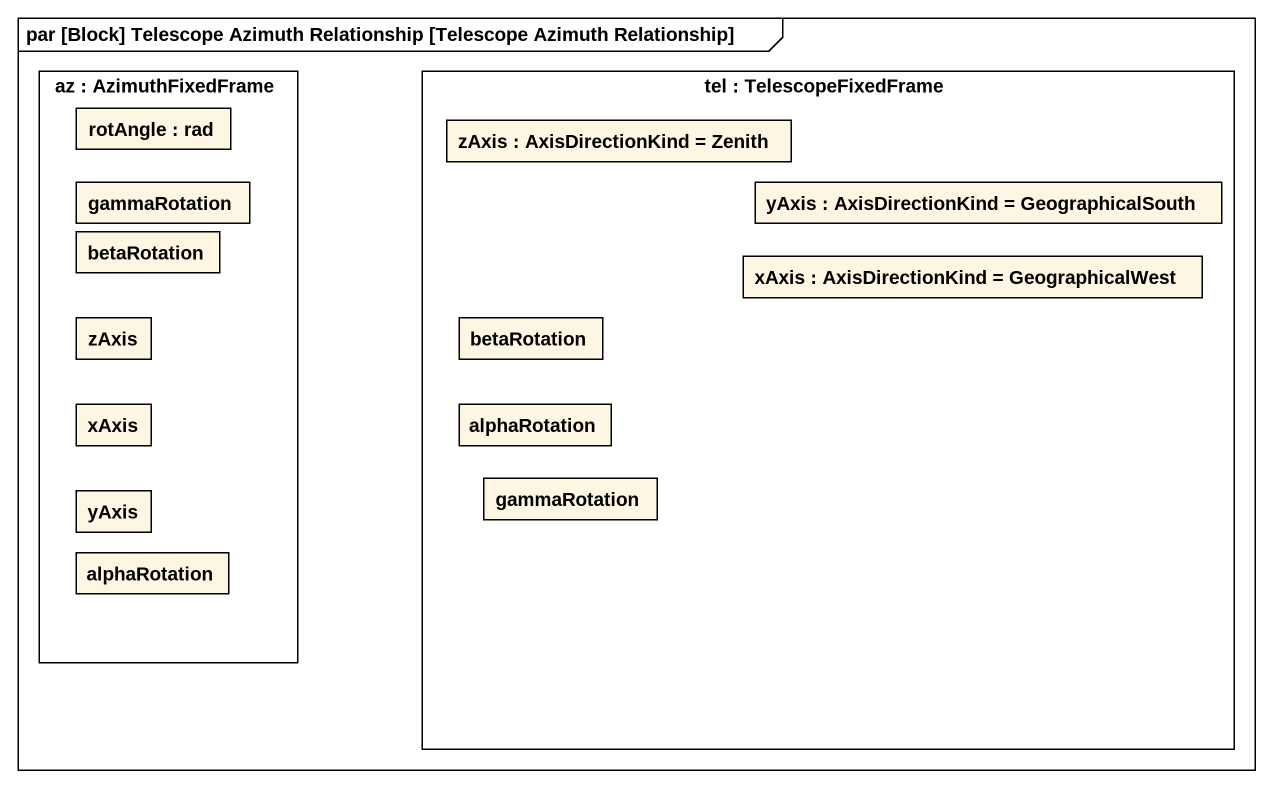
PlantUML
@startuml
mainframe par [Block] Telescope Azimuth Relationship [Telescope Azimuth Relationship]
rectangle "az : AzimuthFixedFrame" as az {
  rectangle gammaRotation
  rectangle "rotAngle : rad" as rotAngle
  rectangle betaRotation
  rectangle "zAxis" as zAxis_2
  rectangle "xAxis" as xAxis_2
  rectangle "yAxis" as yAxis_2
  rectangle "alphaRotation" as alphaRotation_2
}
rectangle "tel : TelescopeFixedFrame" as tel {
  rectangle "zAxis : AxisDirectionKind = Zenith" as zAxis
  rectangle "yAxis : AxisDirectionKind = GeographicalSouth" as yAxis
  rectangle "xAxis : AxisDirectionKind = GeographicalWest" as xAxis
  rectangle "betaRotation" as betaRotation_2
  rectangle alphaRotation
  rectangle "gammaRotation" as gammaRotation_2
}
@enduml
